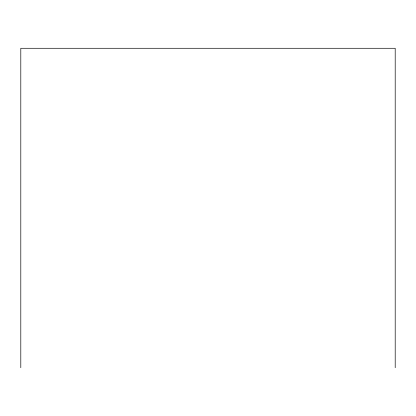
<?xml version="1.0" encoding="UTF-8"?>
<svg xmlns="http://www.w3.org/2000/svg" width="416" height="416" viewBox="0 0 416 416"><rect width="100%" height="100%" fill="white"/><g stroke="black" fill="none" stroke-linecap="round" stroke-linejoin="round"><path stroke-width="0.62" d="M395.2 367.718L395.2 48.282L20.8 48.282L20.8 367.718"/></g></svg>
